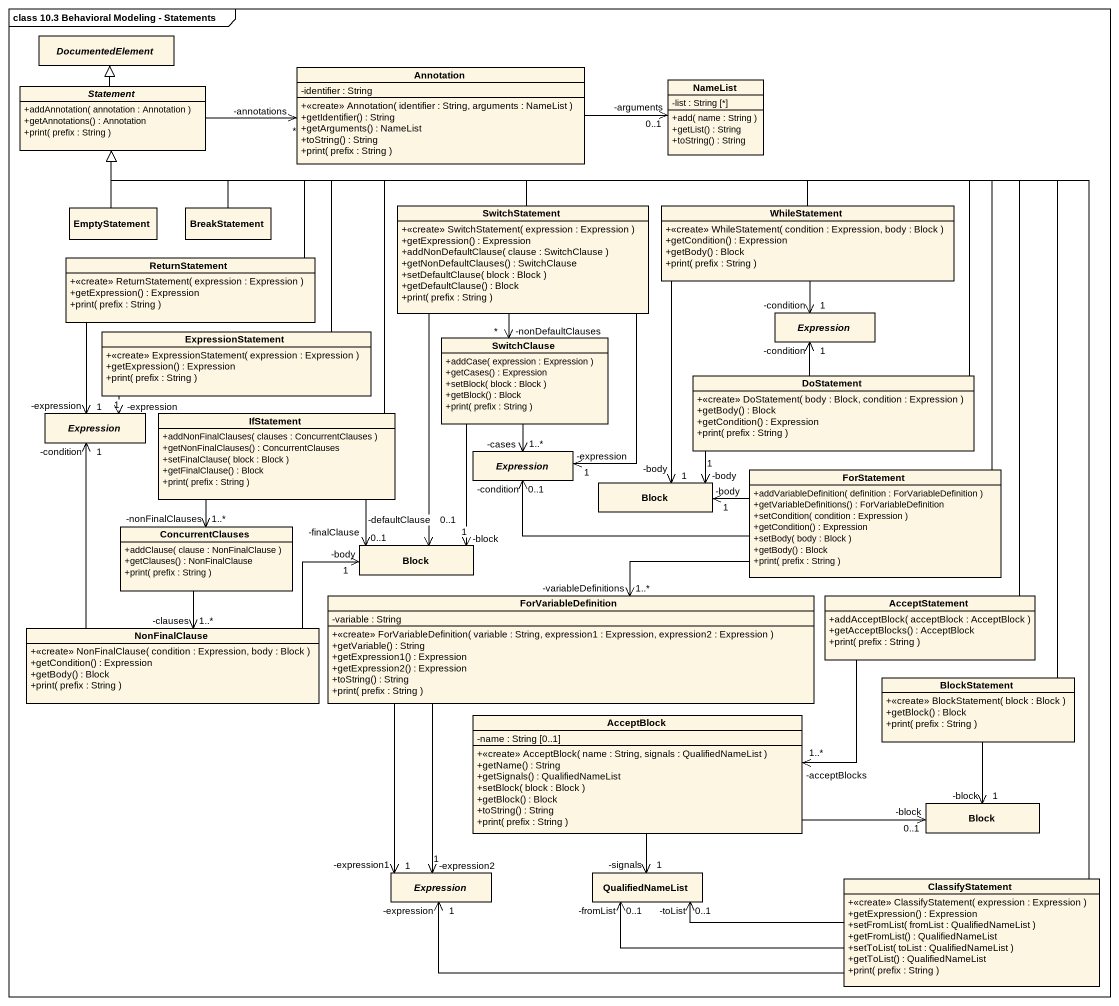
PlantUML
@startuml
mainframe class 10.3 Behavioral Modeling - Statements
hide circle
hide empty members
skinparam classAttributeIconSize 0
abstract class DocumentedElement
abstract class Statement {
  +addAnnotation( annotation : Annotation )
  +getAnnotations() : Annotation
  +print( prefix : String )
}
class "Annotation" as Annotation_ {
  -identifier : String
  +<<create>> Annotation( identifier : String, arguments : NameList )
  +getIdentifier() : String
  +getArguments() : NameList
  +toString() : String
  +print( prefix : String )
}
class NameList {
  -list : String [*]
  +add( name : String )
  +getList() : String
  +toString() : String
}
class EmptyStatement
class BreakStatement
class SwitchStatement {
  +<<create>> SwitchStatement( expression : Expression )
  +getExpression() : Expression
  +addNonDefaultClause( clause : SwitchClause )
  +getNonDefaultClauses() : SwitchClause
  +setDefaultClause( block : Block )
  +getDefaultClause() : Block
  +print( prefix : String )
}
class WhileStatement {
  +<<create>> WhileStatement( condition : Expression, body : Block )
  +getCondition() : Expression
  +getBody() : Block
  +print( prefix : String )
}
class ReturnStatement {
  +<<create>> ReturnStatement( expression : Expression )
  +getExpression() : Expression
  +print( prefix : String )
}
class ExpressionStatement {
  +<<create>> ExpressionStatement( expression : Expression )
  +getExpression() : Expression
  +print( prefix : String )
}
class SwitchClause {
  +addCase( expression : Expression )
  +getCases() : Expression
  +setBlock( block : Block )
  +getBlock() : Block
  +print( prefix : String )
}
abstract class Expression
class DoStatement {
  +<<create>> DoStatement( body : Block, condition : Expression )
  +getBody() : Block
  +getCondition() : Expression
  +print( prefix : String )
}
abstract class "Expression" as Expression_2
class IfStatement {
  +addNonFinalClauses( clauses : ConcurrentClauses )
  +getNonFinalClauses() : ConcurrentClauses
  +setFinalClause( block : Block )
  +getFinalClause() : Block
  +print( prefix : String )
}
abstract class "Expression" as Expression_3
class Block
class ForStatement {
  +addVariableDefinition( definition : ForVariableDefinition )
  +getVariableDefinitions() : ForVariableDefinition
  +setCondition( condition : Expression )
  +getCondition() : Expression
  +setBody( body : Block )
  +getBody() : Block
  +print( prefix : String )
}
class ConcurrentClauses {
  +addClause( clause : NonFinalClause )
  +getClauses() : NonFinalClause
  +print( prefix : String )
}
class "Block" as Block_2
class ForVariableDefinition {
  -variable : String
  +<<create>> ForVariableDefinition( variable : String, expression1 : Expression, expression2 : Expression )
  +getVariable() : String
  +getExpression1() : Expression
  +getExpression2() : Expression
  +toString() : String
  +print( prefix : String )
}
class AcceptStatement {
  +addAcceptBlock( acceptBlock : AcceptBlock )
  +getAcceptBlocks() : AcceptBlock
  +print( prefix : String )
}
class NonFinalClause {
  +<<create>> NonFinalClause( condition : Expression, body : Block )
  +getCondition() : Expression
  +getBody() : Block
  +print( prefix : String )
}
class BlockStatement {
  +<<create>> BlockStatement( block : Block )
  +getBlock() : Block
  +print( prefix : String )
}
class AcceptBlock {
  -name : String [0..1]
  +<<create>> AcceptBlock( name : String, signals : QualifiedNameList )
  +getName() : String
  +getSignals() : QualifiedNameList
  +setBlock( block : Block )
  +getBlock() : Block
  +toString() : String
  +print( prefix : String )
}
class "Block" as Block_3
abstract class "Expression" as Expression_4
class QualifiedNameList
class ClassifyStatement {
  +<<create>> ClassifyStatement( expression : Expression )
  +getExpression() : Expression
  +setFromList( fromList : QualifiedNameList )
  +getFromList() : QualifiedNameList
  +setToList( toList : QualifiedNameList )
  +getToList() : QualifiedNameList
  +print( prefix : String )
}
Statement -up-|> DocumentedElement
Statement -right-> "-annotations\n*" Annotation_
Annotation_ -right-> "-arguments\n0..1" NameList
EmptyStatement -up-|> Statement
BreakStatement -up-|> Statement
SwitchStatement -left-|> Statement
SwitchStatement --> "-nonDefaultClauses\n*" SwitchClause
SwitchStatement --> "-expression\n1" Expression_3
SwitchStatement --> "-defaultClause\n0..1" Block_2
WhileStatement -left-|> Statement
WhileStatement --> "-condition\n1" Expression
WhileStatement --> "-body\n1" Block
ReturnStatement -up-|> Statement
ReturnStatement --> "-expression\n1" Expression_2
ExpressionStatement -up-|> Statement
ExpressionStatement -left-> "-expression\n1" Expression_2
SwitchClause --> "-cases\n1..*" Expression_3
SwitchClause --> "-block\n1" Block_2
DoStatement -left-|> Statement
DoStatement -up-> "-condition\n1" Expression
DoStatement -left-> "-body\n1" Block
IfStatement -up-|> Statement
IfStatement --> "-nonFinalClauses\n1..*" ConcurrentClauses
IfStatement --> "-finalClause\n0..1" Block_2
ForStatement -left-|> Statement
ForStatement -left-> "-condition\n0..1" Expression_3
ForStatement -left-> "-body\n1" Block
ForStatement -left-> "-variableDefinitions\n1..*" ForVariableDefinition
ConcurrentClauses --> "-clauses\n1..*" NonFinalClause
ForVariableDefinition --> "-expression1\n1" Expression_4
ForVariableDefinition --> "1\n-expression2" Expression_4
AcceptStatement -up-|> Statement
AcceptStatement -left-> "-acceptBlocks\n1..*" AcceptBlock
NonFinalClause -up-> "-condition\n1" Expression_2
NonFinalClause -right-> "-body\n1" Block_2
BlockStatement -up-|> Statement
BlockStatement --> "-block\n1" Block_3
AcceptBlock -right-> "-block\n0..1" Block_3
AcceptBlock --> "-signals\n1" QualifiedNameList
ClassifyStatement -up-|> Statement
ClassifyStatement -left-> "-expression\n1" Expression_4
ClassifyStatement -left-> "-fromList\n0..1" QualifiedNameList
ClassifyStatement -left-> "-toList\n0..1" QualifiedNameList
@enduml
